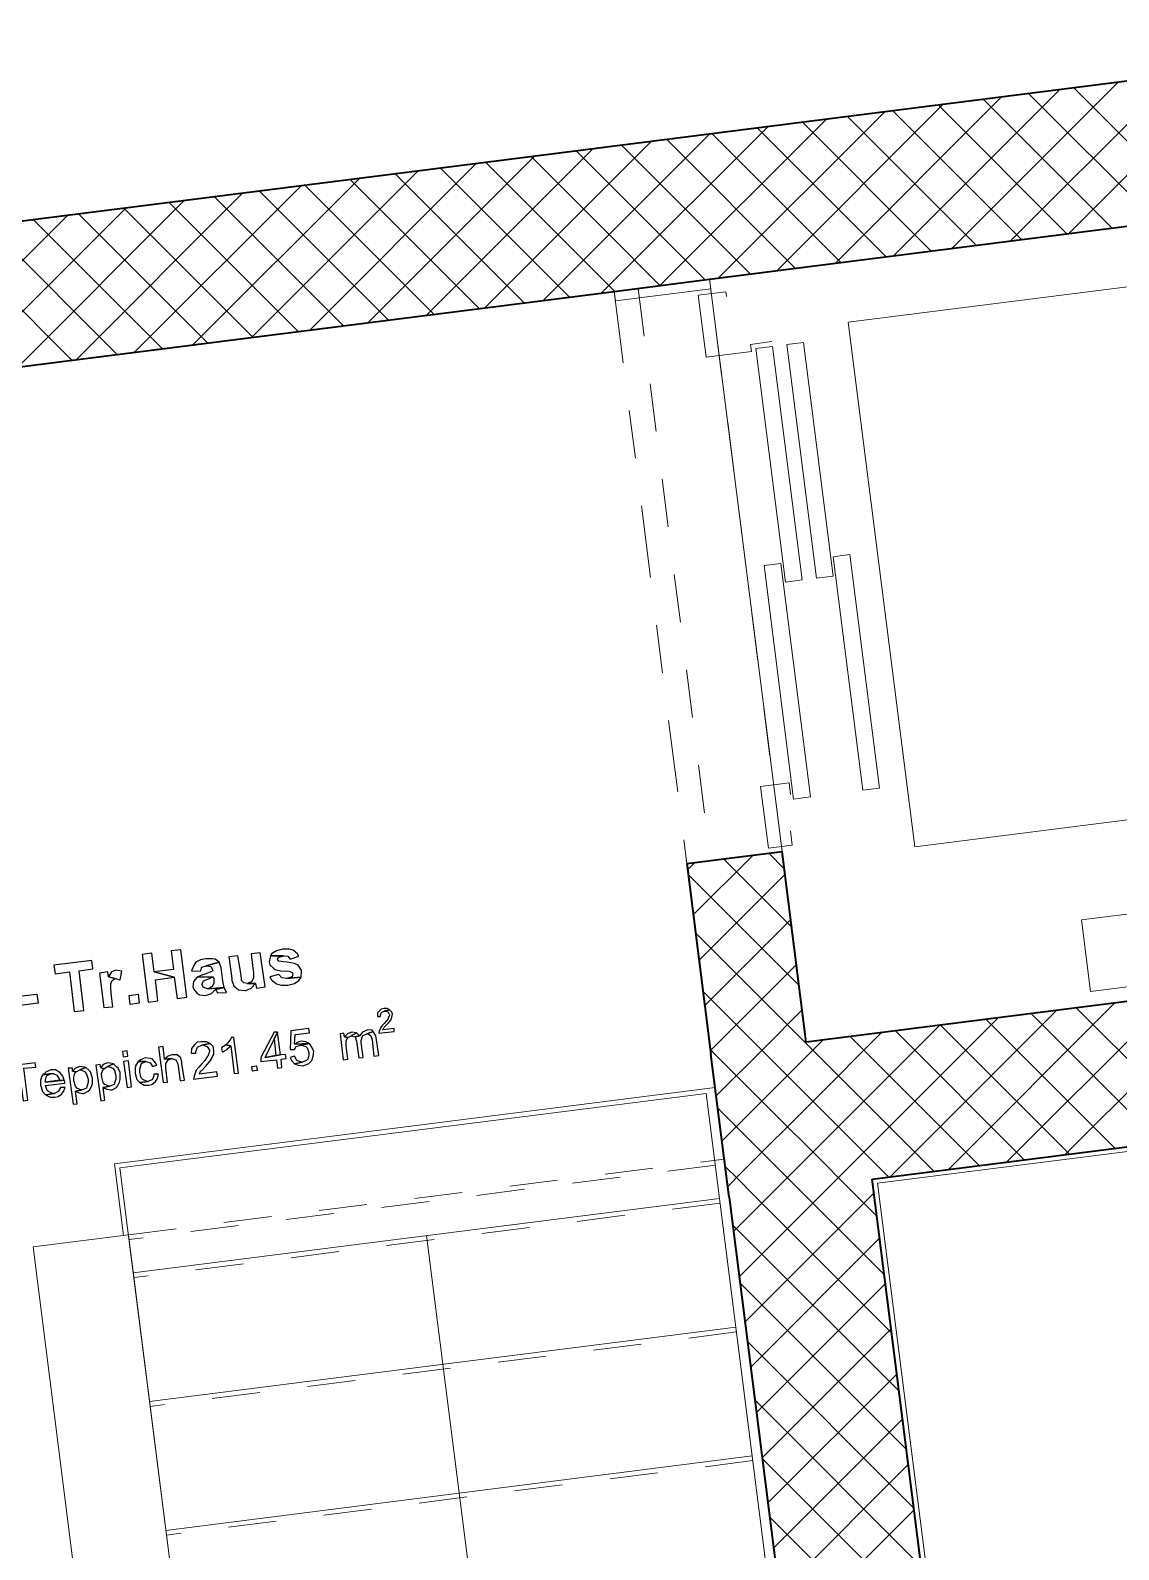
# Model space of a CAD drawing. Header units: metres. Extents: x 2713679.5 to 2713747.3, y 1226017.1 to 1226104.2.
# Drawn here: x 2713735.583 to 2713737.848, y 1226046.68 to 1226049.841 of the extents above; entities that cross this region are included whole.
import ezdxf

# ---------------------------------------------------------------- set-up
doc = ezdxf.new("R2010")
doc.units = ezdxf.units.M
doc.header["$MEASUREMENT"] = 0
doc.linetypes.add('Strich 2_1mm', pattern=[0.15, 0.1, -0.05])
doc.linetypes.add('Strichpunkt 3_1_1mm Achsen', pattern=[0.25, 0.15, -0.05, 0, -0.05])
doc.layers.add('plangrafiken', color=251, linetype='Continuous')
doc.layers.add('waende_stuetzen', color=250, linetype='Continuous')
doc.layers.add('texte', color=7, linetype='Continuous', true_color=0x000000)

msp = doc.modelspace()

# ---------------------------------------------------------------- linework, layer by layer
at = {"layer": 'plangrafiken', "color": 7, "linetype": 'Continuous', "lineweight": 13}
for p, q in [((2713737.285, 1226049.2336), (2713738.6739, 1226049.4098)), ((2713736.9965, 1226049.323), (2713737.1475, 1226048.1325)), ((2713737.0305, 1226049.297), (2713736.973, 1226049.2897)), ((2713736.973, 1226049.2897), (2713736.9893, 1226049.1608)), ((2713737.0318, 1226049.2871), (2713737.0305, 1226049.297)), ((2713737.4235, 1226048.1423), (2713737.285, 1226049.2336)), ((2713737.0817, 1226049.1876), (2713737.1263, 1226049.1933)), ((2713736.9893, 1226049.1608), (2713737.0836, 1226049.1727)), ((2713737.0836, 1226049.1727), (2713737.0817, 1226049.1876)), ((2713737.1276, 1226049.1834), (2713737.0929, 1226049.179)), ((2713737.0929, 1226049.179), (2713737.1546, 1226048.6929)), ((2713737.1893, 1226048.6973), (2713737.1276, 1226049.1834)), ((2713737.1921, 1226049.1915), (2713737.1574, 1226049.1871)), ((2713737.1574, 1226049.1871), (2713737.2191, 1226048.701)), ((2713737.2538, 1226048.7054), (2713737.1921, 1226049.1915)), ((2713737.2884, 1226048.7502), (2713737.2537, 1226048.7458)), ((2713737.3501, 1226048.2641), (2713737.2884, 1226048.7502)), ((2713737.1446, 1226048.7319), (2713737.1099, 1226048.7275)), ((2713737.1099, 1226048.7275), (2713737.1715, 1226048.2414)), ((2713737.2063, 1226048.2458), (2713737.1446, 1226048.7319)), ((2713737.2537, 1226048.7458), (2713737.3154, 1226048.2597)), ((2713737.1546, 1226048.6929), (2713737.1893, 1226048.6973)), ((2713737.2191, 1226048.701), (2713737.2538, 1226048.7054)), ((2713738.8124, 1226048.3186), (2713737.4235, 1226048.1423)), ((2713737.1027, 1226048.2679), (2713737.1622, 1226048.2755)), ((2713737.1622, 1226048.2755), (2713737.1653, 1226048.2507)), ((2713737.119, 1226048.139), (2713737.1027, 1226048.2679)), ((2713737.1715, 1226048.2414), (2713737.2063, 1226048.2458)), ((2713737.3154, 1226048.2597), (2713737.3501, 1226048.2641)), ((2713737.1648, 1226048.175), (2713737.1686, 1226048.1453)), ((2713737.1686, 1226048.1453), (2713737.119, 1226048.139)), ((2713737.7705, 1226047.9898), (2713738.4947, 1226048.0817)), ((2713737.7893, 1226047.841), (2713737.7705, 1226047.9898)), ((2713738.5135, 1226047.9329), (2713737.7893, 1226047.841)), ((2713735.7583, 1226047.4824), (2713737.0083, 1226047.6411)), ((2713736.9897, 1226047.6286), (2713735.7695, 1226047.4738)), ((2713737.3233, 1226044.9997), (2713736.9897, 1226047.6286)), ((2713738.2389, 1226047.5553), (2713737.3461, 1226047.442)), ((2713735.7772, 1226047.3336), (2713735.7583, 1226047.4824)), ((2713735.7695, 1226047.4738), (2713736.0691, 1226045.1127)), ((2713737.3461, 1226047.442), (2713737.5727, 1226045.6563)), ((2713737.0174, 1226047.4104), (2713735.7972, 1226047.2555)), ((2713735.5887, 1226047.3097), (2713735.7871, 1226047.3349)), ((2713735.7871, 1226047.3349), (2713736.0691, 1226045.1127)), ((2713736.4073, 1226047.333), (2713736.6962, 1226045.0562)), ((2713736.1276, 1226043.0638), (2713735.5887, 1226047.3097)), ((2713735.7897, 1226047.3151), (2713736.0691, 1226045.1127)), ((2713737.0514, 1226047.1425), (2713735.8312, 1226046.9877)), ((2713737.0854, 1226046.8747), (2713735.8652, 1226046.7198))]:
    msp.add_line(p, q, dxfattribs=at)
at = {"layer": 'plangrafiken', "color": 7, "linetype": 'Strich 2_1mm', "lineweight": 18}
msp.add_line((2713735.7871, 1226047.3349), (2713737.0272, 1226047.4923), dxfattribs=at)
at = {"layer": 'plangrafiken', "color": 7, "linetype": 'Strich 2_1mm', "lineweight": 13}
for p, q in [((2713737.0086, 1226047.4798), (2713735.7884, 1226047.325)), ((2713737.0187, 1226047.4005), (2713735.7985, 1226047.2456)), ((2713737.0527, 1226047.1326), (2713735.8325, 1226046.9778)), ((2713737.0867, 1226046.8648), (2713735.8664, 1226046.7099))]:
    msp.add_line(p, q, dxfattribs=at)
at = {"layer": 'texte'}
for points in [[(2713735.8961, 1226047.928), (2713735.8761, 1226047.9255), (2713735.8811, 1226047.8867), (2713735.841, 1226047.8817), (2713735.8823, 1226047.8705), (2713735.8886, 1226047.8266), (2713735.9086, 1226047.8291)], [(2713736.1077, 1226047.9293), (2713736.0952, 1226047.9255), (2713736.0852, 1226047.9193), (2713736.0826, 1226047.9155), (2713736.1102, 1226047.9155), (2713736.119, 1226047.9143), (2713736.124, 1226047.908), (2713736.1415, 1226047.9143), (2713736.139, 1226047.9193), (2713736.1302, 1226047.9268), (2713736.1215, 1226047.9293)], [(2713735.7108, 1226047.9055), (2713735.632, 1226047.8955), (2713735.6345, 1226047.878), (2713735.6645, 1226047.8817), (2713735.6745, 1226047.7991), (2713735.6946, 1226047.8016), (2713735.6845, 1226047.8842), (2713735.7133, 1226047.888)], [(2713735.836, 1226047.9205), (2713735.816, 1226047.918), (2713735.8285, 1226047.8191), (2713735.8485, 1226047.8216), (2713735.8435, 1226047.8655), (2713735.8823, 1226047.8705), (2713735.841, 1226047.8817)], [(2713735.9474, 1226047.9093), (2713735.9374, 1226047.9068), (2713735.9274, 1226047.9018), (2713735.9237, 1226047.8967), (2713735.9187, 1226047.8842), (2713735.9374, 1226047.883), (2713735.9399, 1226047.8917), (2713735.9487, 1226047.8942), (2713735.9762, 1226047.9018), (2713735.9675, 1226047.908), (2713735.9625, 1226047.9093)], [(2713735.9762, 1226047.9018), (2713735.9487, 1226047.8942), (2713735.9587, 1226047.893), (2713735.9625, 1226047.8855), (2713735.9625, 1226047.8842), (2713735.9587, 1226047.8817), (2713735.9449, 1226047.8767), (2713735.9412, 1226047.8755), (2713735.9299, 1226047.8705), (2713735.9637, 1226047.8717), (2713735.965, 1226047.868), (2713735.965, 1226047.8579), (2713735.9612, 1226047.8517), (2713735.9525, 1226047.8467), (2713735.9863, 1226047.8492), (2713735.9838, 1226047.8629), (2713735.9812, 1226047.8855), (2713735.98, 1226047.8905)], [(2713736.015, 1226047.9155), (2713735.9963, 1226047.913), (2713736.0025, 1226047.868), (2713736.0025, 1226047.8642), (2713736.0063, 1226047.8529), (2713736.0163, 1226047.8442), (2713736.0163, 1226047.8442), (2713736.0301, 1226047.8429), (2713736.0313, 1226047.8429), (2713736.0426, 1226047.8479), (2713736.0438, 1226047.8492), (2713736.0514, 1226047.8579), (2713736.0351, 1226047.8579), (2713736.0276, 1226047.8592), (2713736.0226, 1226047.8642), (2713736.0226, 1226047.868), (2713736.0201, 1226047.883)], [(2713736.0614, 1226047.9218), (2713736.0426, 1226047.9193), (2713736.0463, 1226047.8892), (2713736.0476, 1226047.8805), (2713736.0476, 1226047.8692), (2713736.0438, 1226047.8617), (2713736.0351, 1226047.8579), (2713736.0514, 1226047.8579), (2713736.0539, 1226047.8479), (2713736.0714, 1226047.8504)], [(2713736.0826, 1226047.9155), (2713736.0801, 1226047.903), (2713736.0814, 1226047.8967), (2713736.0902, 1226047.888), (2713736.0927, 1226047.8867), (2713736.1039, 1226047.8842), (2713736.1215, 1226047.883), (2713736.1277, 1226047.8805), (2713736.129, 1226047.878), (2713736.1277, 1226047.8717), (2713736.1165, 1226047.868), (2713736.1465, 1226047.8705), (2713736.1477, 1226047.883), (2713736.1477, 1226047.8855), (2713736.1402, 1226047.8955), (2713736.1327, 1226047.8993), (2713736.1177, 1226047.9018), (2713736.1102, 1226047.903), (2713736.1002, 1226047.9043), (2713736.0977, 1226047.908), (2713736.0989, 1226047.9118), (2713736.1102, 1226047.9155)], [(2713735.7446, 1226047.8817), (2713735.7271, 1226047.8792), (2713735.7359, 1226047.8079), (2713735.7547, 1226047.8091), (2713735.7522, 1226047.8316), (2713735.7509, 1226047.8467), (2713735.7509, 1226047.8567), (2713735.7534, 1226047.8642), (2713735.7597, 1226047.868), (2713735.7459, 1226047.8717)], [(2713735.7609, 1226047.8855), (2713735.7522, 1226047.8817), (2713735.7459, 1226047.8717), (2713735.7597, 1226047.868), (2713735.7697, 1226047.8655), (2713735.7734, 1226047.883), (2713735.7734, 1226047.883)], [(2713735.9299, 1226047.8705), (2713735.9224, 1226047.8617), (2713735.9212, 1226047.8504), (2713735.9224, 1226047.8467), (2713735.9299, 1226047.8367), (2713735.9349, 1226047.8342), (2713735.9474, 1226047.8329), (2713735.96, 1226047.8367), (2713735.9687, 1226047.8454), (2713735.9863, 1226047.8492), (2713735.9863, 1226047.8492), (2713735.9525, 1226047.8467), (2713735.9437, 1226047.8492), (2713735.9399, 1226047.8554), (2713735.9437, 1226047.8629), (2713735.9525, 1226047.8667), (2713735.9637, 1226047.8717)], [(2713736.1002, 1226047.8767), (2713736.0814, 1226047.8717), (2713736.0852, 1226047.8655), (2713736.0952, 1226047.8567), (2713736.1052, 1226047.8542), (2713736.119, 1226047.8542), (2713736.119, 1226047.8542), (2713736.1327, 1226047.8579), (2713736.1415, 1226047.8642), (2713736.1465, 1226047.8705), (2713736.1165, 1226047.868), (2713736.1064, 1226047.8692)], [(2713735.5619, 1226047.8116), (2713735.5594, 1226047.8316), (2713735.5969, 1226047.8354), (2713735.5994, 1226047.8166), (2713735.5619, 1226047.8116)], [(2713735.791, 1226047.8141), (2713735.7885, 1226047.8329), (2713735.8072, 1226047.8354), (2713735.8097, 1226047.8166), (2713735.791, 1226047.8141)], [(2713735.9863, 1226047.8492), (2713735.9687, 1226047.8454), (2713735.97, 1226047.8429), (2713735.9725, 1226047.8379), (2713735.9913, 1226047.8392)], [(2713736.3193, 1226047.8054), (2713736.313, 1226047.8041), (2713736.3092, 1226047.8004), (2713736.3055, 1226047.7966), (2713736.3055, 1226047.7891), (2713736.3117, 1226047.7891), (2713736.3117, 1226047.7916), (2713736.313, 1226047.7966), (2713736.3142, 1226047.7978), (2713736.3193, 1226047.8004), (2713736.3305, 1226047.8029), (2713736.3255, 1226047.8054)], [(2713736.3305, 1226047.8029), (2713736.3193, 1226047.8004), (2713736.3205, 1226047.8004), (2713736.3268, 1226047.7991), (2713736.3268, 1226047.7991), (2713736.3305, 1226047.7928), (2713736.3305, 1226047.7916), (2713736.328, 1226047.7853), (2713736.328, 1226047.7841), (2713736.3243, 1226047.7803), (2713736.3193, 1226047.7741), (2713736.3155, 1226047.7703), (2713736.3117, 1226047.7653), (2713736.3117, 1226047.764), (2713736.3092, 1226047.759), (2713736.308, 1226047.754), (2713736.3405, 1226047.7578), (2713736.3405, 1226047.764), (2713736.3168, 1226047.7615), (2713736.318, 1226047.764), (2713736.3193, 1226047.7666), (2713736.3243, 1226047.7716), (2713736.3293, 1226047.7766), (2713736.333, 1226047.7816), (2713736.333, 1226047.7816), (2713736.3355, 1226047.7878), (2713736.3368, 1226047.7941), (2713736.3355, 1226047.7978)], [(2713736.0063, 1226047.7453), (2713736.0013, 1226047.7453), (2713736, 1226047.7428), (2713735.9938, 1226047.734), (2713735.99, 1226047.7302), (2713736, 1226047.7277), (2713736.0075, 1226047.6702), (2713736.0163, 1226047.6714)], [(2713736.0977, 1226047.7565), (2713736.0902, 1226047.7565), (2713736.0626, 1226047.704), (2713736.0626, 1226047.6952), (2713736.0952, 1226047.6989), (2713736.0977, 1226047.6814), (2713736.1064, 1226047.6827), (2713736.1052, 1226047.7002), (2713736.1152, 1226047.7015), (2713736.1139, 1226047.7102), (2713736.1039, 1226047.709), (2713736.0714, 1226047.704), (2713736.0902, 1226047.7415)], [(2713736.0977, 1226047.7565), (2713736.0902, 1226047.7415), (2713736.0939, 1226047.7077), (2713736.0714, 1226047.704), (2713736.1039, 1226047.709)], [(2713736.1628, 1226047.764), (2713736.1252, 1226047.759), (2713736.124, 1226047.7202), (2713736.1327, 1226047.7202), (2713736.1365, 1226047.7265), (2713736.1452, 1226047.729), (2713736.164, 1226047.7328), (2713736.1327, 1226047.7315), (2713736.134, 1226047.7515), (2713736.164, 1226047.7553)], [(2713736.2354, 1226047.754), (2713736.2279, 1226047.7528), (2713736.2341, 1226047.6989), (2713736.2441, 1226047.7002), (2713736.2404, 1226047.7277), (2713736.2404, 1226047.7302), (2713736.2404, 1226047.739), (2713736.2441, 1226047.7453), (2713736.2366, 1226047.7465)], [(2713736.2517, 1226047.7565), (2713736.2517, 1226047.7565), (2713736.2429, 1226047.7528), (2713736.2366, 1226047.7465), (2713736.2441, 1226047.7453), (2713736.2504, 1226047.749), (2713736.2617, 1226047.7553), (2713736.2617, 1226047.7553)], [(2713736.2617, 1226047.7553), (2713736.2504, 1226047.749), (2713736.2592, 1226047.7465), (2713736.2679, 1226047.749)], [(2713736.2842, 1226047.7615), (2713736.283, 1226047.7603), (2713736.2742, 1226047.7565), (2713736.2679, 1226047.749), (2713736.2592, 1226047.7465), (2713736.2617, 1226047.7378), (2713736.2667, 1226047.7027), (2713736.2754, 1226047.704), (2713736.2717, 1226047.7353), (2713736.2717, 1226047.739), (2713736.2742, 1226047.7478), (2713736.2742, 1226047.749), (2713736.283, 1226047.7528), (2713736.2967, 1226047.7578), (2713736.2942, 1226047.7603)], [(2713736.2967, 1226047.7578), (2713736.283, 1226047.7528), (2713736.288, 1226047.7515), (2713736.2917, 1226047.749), (2713736.2942, 1226047.7403), (2713736.298, 1226047.7065), (2713736.308, 1226047.7077), (2713736.303, 1226047.7453), (2713736.3017, 1226047.7503)], [(2713735.7847, 1226047.7177), (2713735.7747, 1226047.7165), (2713735.7759, 1226047.7052), (2713735.786, 1226047.7065)], [(2713735.8598, 1226047.7265), (2713735.8498, 1226047.7252), (2713735.8598, 1226047.6514), (2713735.8686, 1226047.6526), (2713735.8648, 1226047.6814), (2713735.8648, 1226047.6827), (2713735.8648, 1226047.6914), (2713735.8698, 1226047.6989), (2713735.8773, 1226047.7015), (2713735.8623, 1226047.7002)], [(2713735.8773, 1226047.709), (2713735.8698, 1226047.7065), (2713735.8623, 1226047.7002), (2713735.8773, 1226047.7015), (2713735.8861, 1226047.6989), (2713735.8861, 1226047.6989), (2713735.8899, 1226047.6902), (2713735.8949, 1226047.6551), (2713735.9036, 1226047.6564), (2713735.8986, 1226047.6914), (2713735.8986, 1226047.6939), (2713735.8961, 1226047.7027), (2713735.8886, 1226047.709), (2713735.8874, 1226047.709)], [(2713735.9387, 1226047.7365), (2713735.9299, 1226047.7353), (2713735.9237, 1226047.729), (2713735.9187, 1226047.7227), (2713735.9174, 1226047.7127), (2713735.9274, 1226047.7127), (2713735.9274, 1226047.7152), (2713735.9299, 1226047.724), (2713735.9312, 1226047.7252), (2713735.9399, 1226047.729), (2713735.9575, 1226047.7328), (2713735.9499, 1226047.7365)], [(2713735.9575, 1226047.7328), (2713735.9399, 1226047.729), (2713735.9412, 1226047.7302), (2713735.9512, 1226047.7265), (2713735.9512, 1226047.7265), (2713735.9562, 1226047.719), (2713735.9562, 1226047.7165), (2713735.9525, 1226047.7065), (2713735.9512, 1226047.7052), (2713735.9462, 1226047.6977), (2713735.9387, 1226047.6889), (2713735.9337, 1226047.6839), (2713735.9274, 1226047.6764), (2713735.9274, 1226047.6752), (2713735.9237, 1226047.6651), (2713735.9224, 1226047.6589), (2713735.9725, 1226047.6651), (2713735.9712, 1226047.6739), (2713735.9349, 1226047.6689), (2713735.9374, 1226047.6752), (2713735.9399, 1226047.6764), (2713735.9474, 1226047.6852), (2713735.955, 1226047.6939), (2713735.96, 1226047.7002), (2713735.96, 1226047.7015), (2713735.965, 1226047.7102), (2713735.965, 1226047.719), (2713735.9637, 1226047.7265)], [(2713735.99, 1226047.7302), (2713735.9812, 1226047.724), (2713735.9825, 1226047.7152), (2713735.9838, 1226047.7152), (2713735.9925, 1226047.7202), (2713735.9925, 1226047.7215), (2713736, 1226047.7277)], [(2713736.1327, 1226047.7065), (2713736.124, 1226047.704), (2713736.1265, 1226047.6977), (2713736.1327, 1226047.6902), (2713736.149, 1226047.6939), (2713736.149, 1226047.6939), (2713736.139, 1226047.6964), (2713736.1377, 1226047.6977)], [(2713736.1465, 1226047.7378), (2713736.1415, 1226047.7365), (2713736.1327, 1226047.7315), (2713736.164, 1226047.7328), (2713736.1565, 1226047.7365)], [(2713736.164, 1226047.7328), (2713736.1452, 1226047.729), (2713736.1477, 1226047.729), (2713736.1565, 1226047.7265), (2713736.159, 1226047.724), (2713736.1628, 1226047.714), (2713736.1628, 1226047.709), (2713736.1603, 1226047.7002), (2713736.1578, 1226047.6977), (2713736.149, 1226047.6939), (2713736.1327, 1226047.6902), (2713736.1402, 1226047.6877), (2713736.1503, 1226047.6864), (2713736.154, 1226047.6877), (2713736.1628, 1226047.6914), (2713736.169, 1226047.6977), (2713736.1715, 1226047.7065), (2713736.1728, 1226047.7165), (2713736.169, 1226047.7252)], [(2713735.5932, 1226047.6927), (2713735.5343, 1226047.6852), (2713735.5356, 1226047.6764), (2713735.5594, 1226047.6802), (2713735.5681, 1226047.6138), (2713735.5781, 1226047.6151), (2713735.5694, 1226047.6814), (2713735.5944, 1226047.6839)], [(2713735.627, 1226047.6777), (2713735.6257, 1226047.6777), (2713735.6157, 1226047.6739), (2713735.6094, 1226047.6677), (2713735.627, 1226047.6702), (2713735.6307, 1226047.6702), (2713735.6395, 1226047.6664), (2713735.6395, 1226047.6651), (2713735.6445, 1226047.6564), (2713735.6144, 1226047.6526), (2713735.6533, 1226047.6564), (2713735.6507, 1226047.6651), (2713735.6445, 1226047.6727), (2713735.6445, 1226047.6727), (2713735.6357, 1226047.6777)], [(2713735.6708, 1226047.6814), (2713735.662, 1226047.6814), (2713735.672, 1226047.6063), (2713735.6808, 1226047.6076), (2713735.677, 1226047.6339), (2713735.6908, 1226047.6364), (2713735.6883, 1226047.6364), (2713735.6795, 1226047.6401), (2713735.677, 1226047.6439), (2713735.6733, 1226047.6551), (2713735.6733, 1226047.6626), (2713735.6758, 1226047.6714), (2713735.6783, 1226047.6739), (2713735.6708, 1226047.6752)], [(2713735.6858, 1226047.6852), (2713735.677, 1226047.6814), (2713735.6708, 1226047.6752), (2713735.6783, 1226047.6739), (2713735.6858, 1226047.6777), (2713735.6983, 1226047.6827), (2713735.6958, 1226047.6839)], [(2713735.6983, 1226047.6827), (2713735.6858, 1226047.6777), (2713735.6883, 1226047.6777), (2713735.6971, 1226047.6739), (2713735.6996, 1226047.6689), (2713735.7033, 1226047.6589), (2713735.7033, 1226047.6514), (2713735.7008, 1226047.6426), (2713735.6996, 1226047.6401), (2713735.6908, 1226047.6364), (2713735.677, 1226047.6339), (2713735.6845, 1226047.6301), (2713735.6921, 1226047.6288), (2713735.6946, 1226047.6288), (2713735.7033, 1226047.6339), (2713735.7071, 1226047.6364), (2713735.7108, 1226047.6451), (2713735.7121, 1226047.6501), (2713735.7121, 1226047.6601), (2713735.7108, 1226047.6651), (2713735.7083, 1226047.6739), (2713735.7058, 1226047.6764)], [(2713735.7284, 1226047.6889), (2713735.7196, 1226047.6877), (2713735.7296, 1226047.6138), (2713735.7384, 1226047.6151), (2713735.7346, 1226047.6414), (2713735.7484, 1226047.6439), (2713735.7471, 1226047.6439), (2713735.7384, 1226047.6476), (2713735.7346, 1226047.6514), (2713735.7321, 1226047.6626), (2713735.7309, 1226047.6702), (2713735.7346, 1226047.6789), (2713735.7359, 1226047.6802), (2713735.7296, 1226047.6827)], [(2713735.7434, 1226047.6927), (2713735.7346, 1226047.6889), (2713735.7296, 1226047.6827), (2713735.7359, 1226047.6802), (2713735.7434, 1226047.6852), (2713735.7559, 1226047.6902), (2713735.7534, 1226047.6914)], [(2713735.7559, 1226047.6902), (2713735.7434, 1226047.6852), (2713735.7459, 1226047.6852), (2713735.7547, 1226047.6814), (2713735.7584, 1226047.6764), (2713735.7609, 1226047.6664), (2713735.7609, 1226047.6589), (2713735.7584, 1226047.6501), (2713735.7572, 1226047.6476), (2713735.7484, 1226047.6439), (2713735.7346, 1226047.6414), (2713735.7421, 1226047.6376), (2713735.7496, 1226047.6364), (2713735.7534, 1226047.6364), (2713735.7622, 1226047.6414), (2713735.7647, 1226047.6439), (2713735.7684, 1226047.6526), (2713735.7697, 1226047.6576), (2713735.7697, 1226047.6677), (2713735.7697, 1226047.6727), (2713735.7659, 1226047.6814), (2713735.7634, 1226047.6839)], [(2713735.7872, 1226047.6964), (2713735.7772, 1226047.6952), (2713735.7847, 1226047.6414), (2713735.7935, 1226047.6426)], [(2713735.8072, 1226047.6952), (2713735.8022, 1226047.6864), (2713735.801, 1226047.6814), (2713735.801, 1226047.6714), (2713735.8022, 1226047.6677), (2713735.8047, 1226047.6576), (2713735.811, 1226047.6514), (2713735.8285, 1226047.6539), (2713735.826, 1226047.6539), (2713735.8172, 1226047.6576), (2713735.8135, 1226047.6614), (2713735.811, 1226047.6727), (2713735.811, 1226047.6802), (2713735.8135, 1226047.6889), (2713735.8147, 1226047.6914), (2713735.8235, 1226047.6952)], [(2713735.8223, 1226047.7027), (2713735.8185, 1226047.7015), (2713735.8097, 1226047.6977), (2713735.8072, 1226047.6952), (2713735.8235, 1226047.6952), (2713735.8323, 1226047.6927), (2713735.8373, 1226047.6852), (2713735.846, 1226047.6877), (2713735.8435, 1226047.6927), (2713735.8373, 1226047.7002), (2713735.8323, 1226047.7015)], [(2713736.0451, 1226047.6752), (2713736.0438, 1226047.6852), (2713736.0539, 1226047.6864), (2713736.0551, 1226047.6764), (2713736.0451, 1226047.6752)], [(2713735.6094, 1226047.6677), (2713735.6069, 1226047.6651), (2713735.6044, 1226047.6564), (2713735.6044, 1226047.6464), (2713735.6057, 1226047.6426), (2713735.6082, 1226047.6326), (2713735.6144, 1226047.6263), (2713735.6332, 1226047.6288), (2713735.6295, 1226047.6288), (2713735.6207, 1226047.6326), (2713735.6182, 1226047.6351), (2713735.6144, 1226047.6451), (2713735.6545, 1226047.6501), (2713735.6545, 1226047.6526), (2713735.6533, 1226047.6564), (2713735.6144, 1226047.6526), (2713735.6144, 1226047.6564), (2713735.6169, 1226047.6651), (2713735.6182, 1226047.6664), (2713735.627, 1226047.6702)], [(2713735.8398, 1226047.6689), (2713735.8398, 1226047.6664), (2713735.8373, 1226047.6576), (2713735.8373, 1226047.6576), (2713735.8285, 1226047.6539), (2713735.811, 1226047.6514), (2713735.811, 1226047.6514), (2713735.8198, 1226047.6464), (2713735.8298, 1226047.6464), (2713735.836, 1226047.6476), (2713735.8435, 1226047.6539), (2713735.8473, 1226047.6589), (2713735.8498, 1226047.6689)], [(2713735.6457, 1226047.6414), (2713735.6457, 1226047.6414), (2713735.6407, 1226047.6326), (2713735.6332, 1226047.6288), (2713735.6144, 1226047.6263), (2713735.6157, 1226047.6251), (2713735.6245, 1226047.6213), (2713735.6345, 1226047.6213), (2713735.6407, 1226047.6226), (2713735.6482, 1226047.6276), (2713735.652, 1226047.6326), (2713735.6558, 1226047.6414)]]:
    msp.add_lwpolyline(points, close=True, dxfattribs=at)
at = {"layer": 'waende_stuetzen', "color": 7, "linetype": 'Continuous', "lineweight": 35}
for p, q in [((2713738.6948, 1226049.8409), (2713736.7603, 1226049.5954)), ((2713736.7603, 1226049.5954), (2713733.6353, 1226049.1988)), ((2713736.9965, 1226049.323), (2713738.7325, 1226049.5433)), ((2713736.7981, 1226049.2978), (2713736.9965, 1226049.323)), ((2713733.9707, 1226048.939), (2713736.7981, 1226049.2978)), ((2713736.9491, 1226048.1073), (2713737.1475, 1226048.1325)), ((2713737.1979, 1226047.7357), (2713737.1475, 1226048.1325)), ((2713736.9491, 1226048.1073), (2713736.9995, 1226047.7105)), ((2713738.934, 1226047.956), (2713737.1979, 1226047.7357)), ((2713737.0373, 1226047.4129), (2713736.9995, 1226047.7105)), ((2713737.3349, 1226047.4507), (2713739.2694, 1226047.6962)), ((2713737.8372, 1226043.4924), (2713737.3349, 1226047.4507)), ((2713737.0373, 1226047.4129), (2713737.5396, 1226043.4547))]:
    msp.add_line(p, q, dxfattribs=at)
at = {"layer": 'waende_stuetzen', "color": 18, "linetype": 'Continuous', "lineweight": 0, "true_color": 0x000000}
for p, q in [((2713737.7437, 1226049.4178), (2713738.0901, 1226049.7642)), ((2713737.5008, 1226049.387), (2713737.8471, 1226049.7333)), ((2713737.6223, 1226049.4024), (2713737.9686, 1226049.7487)), ((2713737.2578, 1226049.3561), (2713737.6042, 1226049.7025)), ((2713737.3793, 1226049.3716), (2713737.7257, 1226049.7179)), ((2713737.9286, 1226049.4413), (2713737.6603, 1226049.7096)), ((2713738.0228, 1226049.4532), (2713737.7544, 1226049.7216)), ((2713737.0148, 1226049.3253), (2713737.3612, 1226049.6717)), ((2713737.1363, 1226049.3407), (2713737.4827, 1226049.6871)), ((2713737.6463, 1226049.4054), (2713737.3779, 1226049.6738)), ((2713737.7404, 1226049.4174), (2713737.472, 1226049.6857)), ((2713737.8345, 1226049.4293), (2713737.5662, 1226049.6977)), ((2713736.7955, 1226049.3181), (2713737.1182, 1226049.6408)), ((2713736.8934, 1226049.3099), (2713737.2397, 1226049.6562)), ((2713737.3639, 1226049.3696), (2713737.0956, 1226049.6379)), ((2713737.458, 1226049.3815), (2713737.1897, 1226049.6499)), ((2713737.5522, 1226049.3935), (2713737.2838, 1226049.6618)), ((2713736.7716, 1226049.5063), (2713736.8753, 1226049.61)), ((2713736.7835, 1226049.4122), (2713736.9968, 1226049.6254)), ((2713737.1757, 1226049.3457), (2713736.9073, 1226049.6141)), ((2713737.2698, 1226049.3577), (2713737.0014, 1226049.626)), ((2713736.286, 1226049.2328), (2713736.6323, 1226049.5792)), ((2713736.4074, 1226049.2482), (2713736.7538, 1226049.5946)), ((2713736.7825, 1226049.4207), (2713736.625, 1226049.5782)), ((2713736.767, 1226049.5422), (2713736.7191, 1226049.5902)), ((2713737.0815, 1226049.3338), (2713736.8132, 1226049.6021)), ((2713736.043, 1226049.202), (2713736.3893, 1226049.5483)), ((2713736.1645, 1226049.2174), (2713736.5108, 1226049.5637)), ((2713736.6109, 1226049.274), (2713736.3426, 1226049.5424)), ((2713736.7051, 1226049.286), (2713736.4367, 1226049.5543)), ((2713736.7979, 1226049.2992), (2713736.5308, 1226049.5663)), ((2713736.9874, 1226049.3218), (2713736.767, 1226049.5422)), ((2713735.8, 1226049.1711), (2713736.1464, 1226049.5175)), ((2713735.9215, 1226049.1865), (2713736.2679, 1226049.5329)), ((2713736.4227, 1226049.2502), (2713736.1543, 1226049.5185)), ((2713736.5168, 1226049.2621), (2713736.2485, 1226049.5304)), ((2713735.5571, 1226049.1403), (2713735.9034, 1226049.4867)), ((2713735.6785, 1226049.1557), (2713736.0249, 1226049.5021)), ((2713736.1403, 1226049.2143), (2713735.872, 1226049.4827)), ((2713736.2345, 1226049.2263), (2713735.9661, 1226049.4946)), ((2713736.3286, 1226049.2382), (2713736.0602, 1226049.5066)), ((2713736.5289, 1226049.2636), (2713736.7716, 1226049.5063)), ((2713735.3141, 1226049.1095), (2713735.6604, 1226049.4558)), ((2713735.4356, 1226049.1249), (2713735.7819, 1226049.4712)), ((2713735.858, 1226049.1785), (2713735.5896, 1226049.4468)), ((2713735.9521, 1226049.1904), (2713735.6837, 1226049.4588)), ((2713736.0462, 1226049.2024), (2713735.7779, 1226049.4707)), ((2713735.6697, 1226049.1546), (2713735.4014, 1226049.4229)), ((2713735.7638, 1226049.1665), (2713735.4955, 1226049.4349)), ((2713736.8933, 1226049.3099), (2713736.7825, 1226049.4207)), ((2713736.6504, 1226049.279), (2713736.7835, 1226049.4122)), ((2713736.7719, 1226049.2945), (2713736.7955, 1226049.3181)), ((2713736.7992, 1226049.2979), (2713736.7979, 1226049.2992)), ((2713736.9627, 1226048.0004), (2713737.0872, 1226048.1249)), ((2713737.1521, 1226048.0965), (2713737.1196, 1226048.129)), ((2713736.9508, 1226048.0945), (2713736.9657, 1226048.1094)), ((2713737.1675, 1226047.975), (2713737.0255, 1226048.117)), ((2713737.1829, 1226047.8535), (2713736.952, 1226048.0844)), ((2713736.9747, 1226047.9062), (2713737.1536, 1226048.0851)), ((2713736.9866, 1226047.8121), (2713737.1655, 1226047.991)), ((2713737.1951, 1226047.7353), (2713736.9675, 1226047.9629)), ((2713736.9985, 1226047.718), (2713737.1774, 1226047.8969)), ((2713737.1009, 1226047.7234), (2713736.9829, 1226047.8414)), ((2713737.7368, 1226047.5017), (2713738.0832, 1226047.848)), ((2713737.1113, 1226047.7247), (2713737.1894, 1226047.8028)), ((2713737.3724, 1226047.4554), (2713737.7187, 1226047.8018)), ((2713737.4939, 1226047.4708), (2713737.8402, 1226047.8172)), ((2713737.6153, 1226047.4863), (2713737.9617, 1226047.8326)), ((2713738.0281, 1226047.5387), (2713737.7598, 1226047.807)), ((2713737.2252, 1226047.5204), (2713737.4758, 1226047.771)), ((2713737.2509, 1226047.44), (2713737.5972, 1226047.7864)), ((2713737.7458, 1226047.5028), (2713737.4774, 1226047.7712)), ((2713737.8399, 1226047.5148), (2713737.5715, 1226047.7831)), ((2713737.934, 1226047.5267), (2713737.6657, 1226047.7951)), ((2713737.2013, 1226047.7087), (2713737.2328, 1226047.7401)), ((2713737.2133, 1226047.6145), (2713737.3543, 1226047.7555)), ((2713737.5575, 1226047.4789), (2713737.2892, 1226047.7473)), ((2713737.6516, 1226047.4909), (2713737.3833, 1226047.7592)), ((2713737.0068, 1226047.7114), (2713736.9983, 1226047.72)), ((2713737.1263, 1226047.5919), (2713737.0068, 1226047.7114)), ((2713737.0105, 1226047.6239), (2713737.1113, 1226047.7247)), ((2713737.1616, 1226047.6627), (2713737.1009, 1226047.7234)), ((2713737.1677, 1226047.675), (2713737.2013, 1226047.7087)), ((2713737.1968, 1226047.7336), (2713737.1951, 1226047.7353)), ((2713737.1984, 1226047.732), (2713737.1968, 1226047.7336)), ((2713737.4634, 1226047.467), (2713737.1984, 1226047.732)), ((2713737.0224, 1226047.5298), (2713737.1677, 1226047.675)), ((2713737.2138, 1226047.6105), (2713737.1616, 1226047.6627)), ((2713737.0626, 1226047.4639), (2713737.2133, 1226047.6145)), ((2713737.0911, 1226047.5211), (2713737.0137, 1226047.5985)), ((2713737.2292, 1226047.4891), (2713737.1263, 1226047.5919)), ((2713737.3693, 1226047.455), (2713737.2138, 1226047.6105)), ((2713737.181, 1226047.4312), (2713737.0911, 1226047.5211)), ((2713737.1294, 1226047.4246), (2713737.2252, 1226047.5204)), ((2713737.2752, 1226047.4431), (2713737.2292, 1226047.4891)), ((2713737.0559, 1226047.4503), (2713737.0291, 1226047.477)), ((2713737.0344, 1226047.4356), (2713737.0626, 1226047.4639)), ((2713737.0463, 1226047.3415), (2713737.1294, 1226047.4246)), ((2713737.0869, 1226047.4192), (2713737.0559, 1226047.4503)), ((2713737.0583, 1226047.2474), (2713737.2509, 1226047.44)), ((2713737.3601, 1226047.2521), (2713737.181, 1226047.4312)), ((2713737.3447, 1226047.3736), (2713737.2752, 1226047.4431)), ((2713737.0702, 1226047.1533), (2713737.3386, 1226047.4216)), ((2713737.3755, 1226047.1306), (2713737.0869, 1226047.4192)), ((2713737.3909, 1226047.0092), (2713737.0445, 1226047.3555)), ((2713737.0822, 1226047.0592), (2713737.3505, 1226047.3275)), ((2713737.4063, 1226046.8877), (2713737.06, 1226047.234)), ((2713737.0941, 1226046.965), (2713737.3624, 1226047.2334)), ((2713737.106, 1226046.8709), (2713737.3744, 1226047.1393)), ((2713737.4217, 1226046.7662), (2713737.0754, 1226047.1126)), ((2713737.118, 1226046.7768), (2713737.3863, 1226047.0451)), ((2713737.4372, 1226046.6447), (2713737.0908, 1226046.9911)), ((2713737.1299, 1226046.6827), (2713737.3983, 1226046.951)), ((2713737.4526, 1226046.5232), (2713737.1062, 1226046.8696)), ((2713737.1419, 1226046.5885), (2713737.4102, 1226046.8569)), ((2713737.1538, 1226046.4944), (2713737.4222, 1226046.7628)), ((2713737.468, 1226046.4017), (2713737.1216, 1226046.7481))]:
    msp.add_line(p, q, dxfattribs=at)
at = {"layer": 'waende_stuetzen', "color": 7, "linetype": 'Strich 2_1mm', "lineweight": 13}
for p, q in [((2713736.9965, 1226049.323), (2713736.8477, 1226049.3041)), ((2713737.1475, 1226048.1325), (2713736.9965, 1226049.323)), ((2713736.8477, 1226049.3041), (2713736.9987, 1226048.1136)), ((2713736.9987, 1226048.1136), (2713737.1475, 1226048.1325))]:
    msp.add_line(p, q, dxfattribs=at)
at = {"layer": 'waende_stuetzen', "color": 7, "linetype": 'Continuous', "lineweight": 18}
for p, q in [((2713736.999, 1226049.3031), (2713736.9965, 1226049.323)), ((2713736.7981, 1226049.2978), (2713736.8006, 1226049.2779)), ((2713736.999, 1226049.3031), (2713736.8006, 1226049.2779))]:
    msp.add_line(p, q, dxfattribs=at)
at = {"layer": 'waende_stuetzen', "color": 7, "linetype": 'Strichpunkt 3_1_1mm Achsen', "lineweight": 13}
msp.add_line((2713736.7981, 1226049.2978), (2713736.9491, 1226048.1073), dxfattribs=at)

doc.saveas('drawing.dxf')
